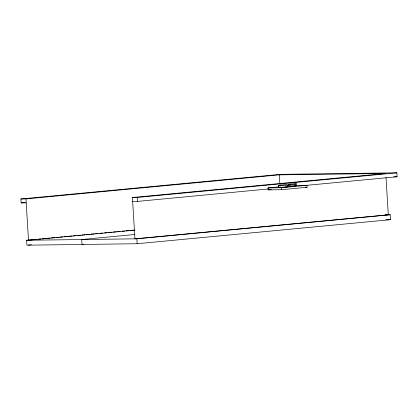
<?xml version="1.0" encoding="UTF-8"?>
<svg xmlns="http://www.w3.org/2000/svg" width="418" height="418" viewBox="0 0 418 418"><rect width="100%" height="100%" fill="white"/><g stroke="black" fill="none" stroke-linecap="round" stroke-linejoin="round"><path stroke-width="0.63" d="M288.43 184.265L295.056 184.155L296.299 183.768L296.419 185.738L295.176 186.125L288.551 186.229L288.43 184.265L296.299 183.768M278.566 185.477L280.316 185.017L287.422 184.923L287.542 186.888L278.686 187.442L278.566 185.477L287.422 184.923M278.686 187.442L280.436 186.987M26.209 202.84L21.14 202.908L20.9 198.968L280.279 174.353L396.86 172.822L397.1 176.757L281.324 187.734L268.022 187.912L268.142 189.876L281.445 189.704L307.068 187.274L306.948 185.305L296.174 185.446M20.9 198.968L25.968 198.905L279.313 174.855L385.757 173.46L132.412 197.505L134.941 238.835L388.285 214.789L385.997 177.336M21.14 202.908L25.043 202.537M132.412 197.505L137.48 197.437L396.86 172.822M268.022 187.912L278.91 186.877M287.234 186.088L290.437 185.78M132.652 201.439L137.721 201.377L268.387 188.973M268.142 189.876L271.345 189.573M384.999 214.836L390.187 214.768L390.49 219.685L137.141 243.731L26.898 245.178L26.595 240.261L32.442 239.702M33.743 239.582L36.34 239.336M38.289 239.148L40.886 238.903M42.187 238.777L45.437 238.469M46.732 238.349L49.982 238.041M51.283 237.915L54.528 237.607M55.829 237.487L58.426 237.236M59.727 237.116L62.972 236.807M64.273 236.682L67.523 236.374M68.818 236.254L72.068 235.945M73.369 235.82L75.966 235.574M77.267 235.449L80.512 235.141M81.813 235.02L85.058 234.712M86.359 234.587L89.609 234.279M90.905 234.153L94.154 233.845M95.456 233.725L98.052 233.479M100.001 233.291L102.598 233.045M104.547 232.863L107.149 232.612M108.445 232.492L111.695 232.183M112.991 232.058L116.241 231.75M117.542 231.629L120.138 231.379M122.087 231.196L124.684 230.95M125.985 230.825L129.235 230.517M130.531 230.396L133.781 230.088M135.03 230.125L28.497 240.235L25.968 198.905M134.988 234.477L81.719 239.535L82.022 244.457L83.318 244.331M28.194 245.058L31.444 244.749M26.595 240.261L136.843 238.814L390.187 214.768M289.157 186.193L295.212 185.811M393.845 176.798L397.1 176.757M284.961 186.924L287.542 186.888M305.166 187.295L307.068 187.274M385.95 219.748L390.49 219.685M295.056 184.155L295.176 186.125M281.324 187.734L281.445 189.704M279.313 174.855L279.867 183.899M137.48 197.437L137.721 201.377M136.843 238.814L137.141 243.731"/></g></svg>
